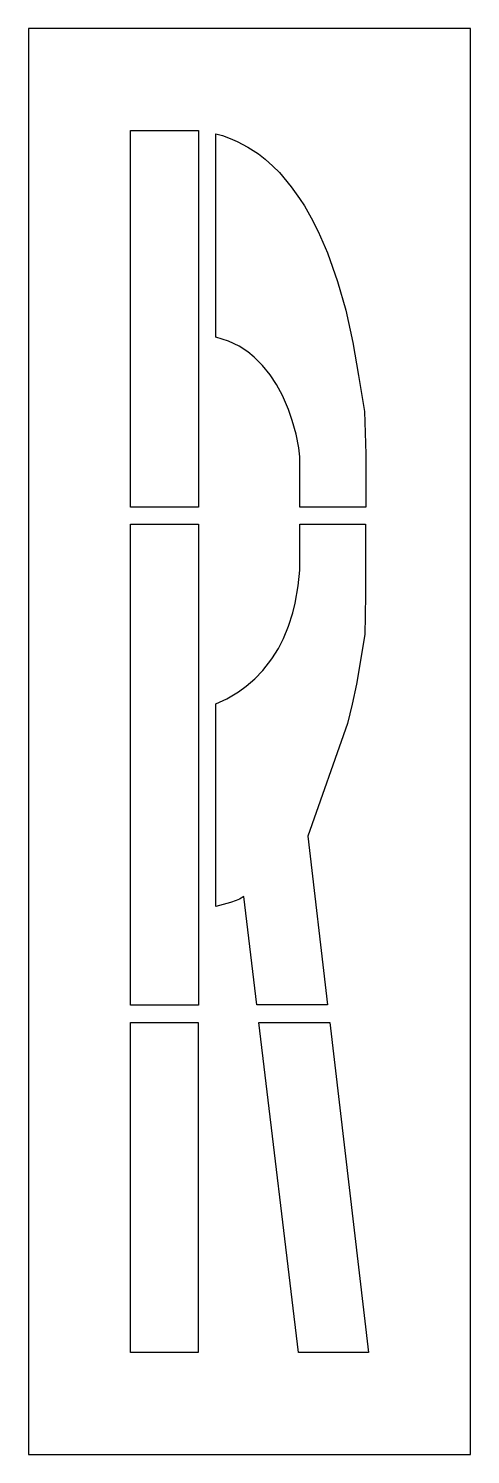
# Model space of a CAD drawing. Header units: inches. Extents: x 0 to 26, y 0 to 84.
import ezdxf

# ---------------------------------------------------------------- set-up
doc = ezdxf.new("R2010")
doc.units = ezdxf.units.IN
doc.header["$MEASUREMENT"] = 0
doc.layers.add('CUT', color=1, linetype='Continuous')

msp = doc.modelspace()

# ---------------------------------------------------------------- linework, layer by layer
at = {"layer": 'CUT'}
for points in [[(0, 0), (26, 0), (26, 84), (0, 84)], [(10.008, 55.805), (6.003, 55.805), (6.003, 78), (10.008, 78)], [(17.042, 72.045), (17.587, 70.79), (18.186, 69.091), (18.661, 67.412), (19.085, 65.512), (19.419, 63.568), (19.765, 61.43), (19.849, 58.92), (19.849, 55.803), (15.959, 55.803), (15.959, 58.761), (15.904, 59.292), (15.744, 60.096), (15.515, 60.909), (15.286, 61.562), (14.934, 62.378), (14.582, 63.032), (14.211, 63.601), (13.772, 64.151), (13.277, 64.648), (12.905, 64.948), (12.391, 65.286), (11.755, 65.587), (11.021, 65.812), (11.021, 77.794), (11.421, 77.689), (11.864, 77.529), (12.268, 77.353), (12.905, 77.015), (13.52, 76.609), (13.913, 76.304), (14.382, 75.887), (14.756, 75.511), (15.457, 74.681), (15.95, 73.991), (16.231, 73.55), (16.637, 72.84)], [(9.999, 26.466), (6, 26.466), (6, 54.8), (9.999, 54.8)], [(12.662, 32.87), (12.406, 32.719), (12.21, 32.629), (11.878, 32.509), (11.014, 32.287), (11.014, 44.224), (11.67, 44.523), (12.359, 44.932), (12.799, 45.25), (13.312, 45.691), (13.789, 46.188), (14.317, 46.863), (14.705, 47.484), (15.004, 48.067), (15.304, 48.795), (15.55, 49.572), (15.692, 50.141), (15.869, 51.171), (15.959, 52.09), (15.959, 54.801), (19.817, 54.801), (19.817, 50.659), (19.807, 49.404), (19.786, 48.309), (19.296, 45.375), (19.048, 44.2), (18.767, 43.069), (16.434, 36.423), (17.587, 26.485), (13.436, 26.485)], [(6.003, 25.446), (9.978, 25.446), (9.978, 6.003), (6.003, 6.003)], [(15.876, 6), (13.55, 25.439), (17.725, 25.439), (20, 6)]]:
    msp.add_lwpolyline(points, close=True, dxfattribs=at)

doc.saveas('drawing.dxf')
